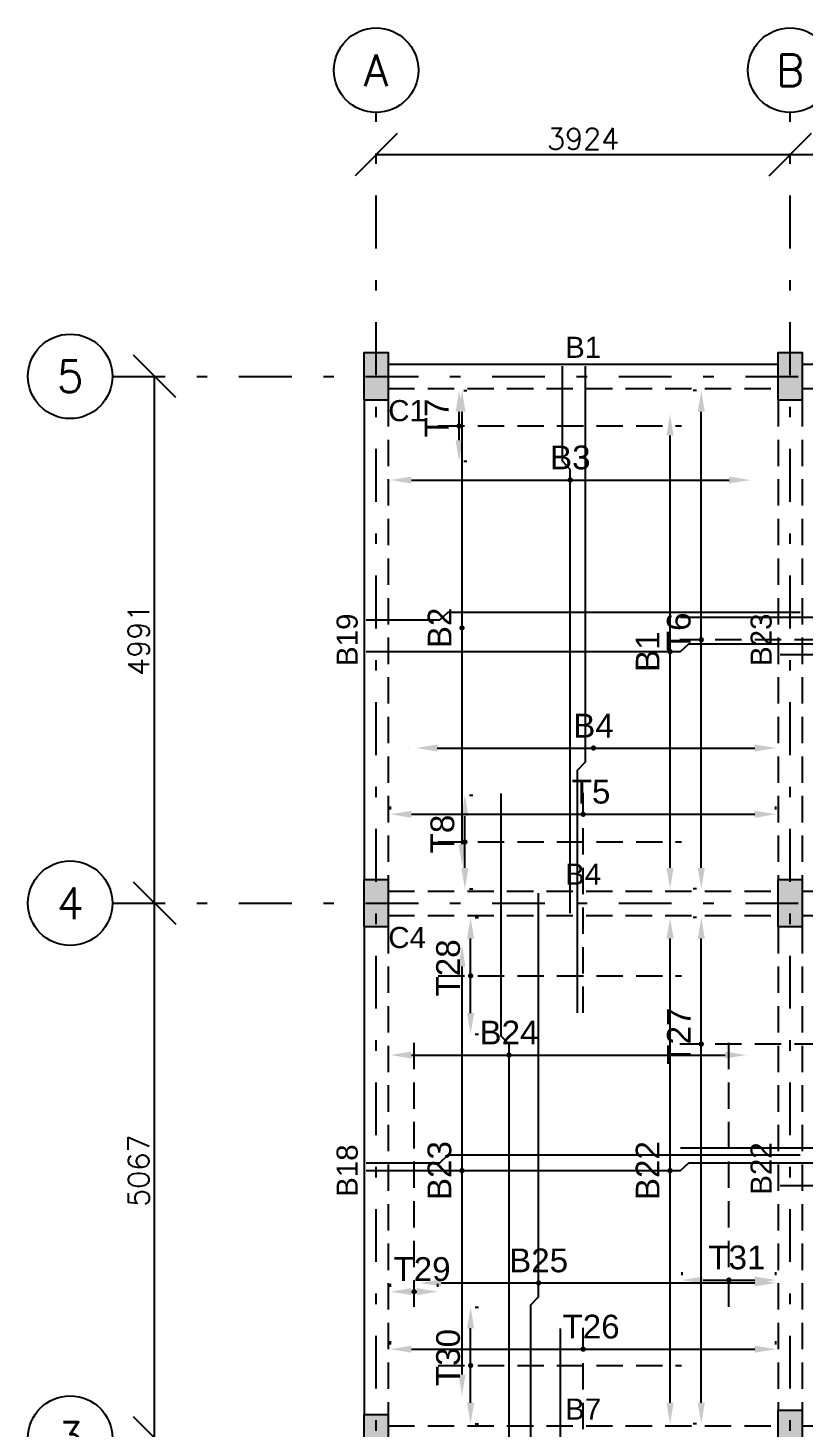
# Model space of a CAD drawing. Header units: inches. Extents: x -3300 to 111336, y -25085 to 3300.
# Drawn here: x -3300 to 4046, y -9953 to 3300 of the extents above; entities that cross this region are included whole.
import ezdxf
from ezdxf.enums import TextEntityAlignment as Align

# ---------------------------------------------------------------- set-up
doc = ezdxf.new("R2010")
doc.units = ezdxf.units.IN
doc.header["$LTSCALE"] = 1000
doc.header["$MEASUREMENT"] = 0
doc.linetypes.add('SCCenter', pattern=[1.2, 0.5, -0.3, 0.1, -0.3])
doc.linetypes.add('SCHidden', pattern=[0.375, 0.25, -0.125])
for name, color, linetype in [('Beam', 3, 'Continuous'), ('Beam Nos', 7, 'Continuous'), ('Column', 2, 'Continuous'), ('Column Nos', 7, 'Continuous'), ('Dimension', 31, 'Continuous'), ('Grid Line', 8, 'Continuous'), ('Reinforcement', 4, 'Continuous')]:
    doc.layers.add(name, color=color, linetype=linetype)
doc.styles.add('SC-BBS1', font='SansSerif')
doc.styles.add('SC-BBS2', font='SansSerif')
doc.styles.get("Standard").update_dxf_attribs({"font": 'txt.shx'})
doc.dimstyles.new('SCBBSDimStyl', dxfattribs={"dimtxt": 225, "dimasz": 200, "dimexe": 75, "dimexo": 75, "dimgap": 100, "dimtad": 1, "dimjust": 3, "dimtoh": 1, "dimdec": 0, "dimzin": 0, "dimdsep": 46, "dimtxsty": 'SC-BBS1', "dimcen": 0.09, "dimclrd": 8, "dimclre": 8, "dimclrt": 31, "dimadec": 0, "dimazin": 0, "dimtfac": 1, "dimtdec": 0, "dimtix": 1, "dimtofl": 0, "dimtmove": 0, "dimatfit": 3, "dimfxl": 1, "dimtolj": 1, "dimtzin": 0, "dimarcsym": 0})
doc.dimstyles.new('SCGridlineDim', dxfattribs={"dimtxt": 200, "dimasz": 0.18, "dimexe": 75, "dimexo": 75, "dimgap": 50, "dimtad": 1, "dimtoh": 1, "dimdec": 0, "dimzin": 0, "dimdsep": 46, "dimtxsty": 'Standard', "dimtsz": 200, "dimcen": 0.09, "dimclrd": 8, "dimclre": 8, "dimclrt": 31, "dimadec": 0, "dimazin": 0, "dimtfac": 1, "dimtdec": 0, "dimtix": 1, "dimtofl": 0, "dimtmove": 0, "dimatfit": 3, "dimfxl": 1, "dimtolj": 1, "dimtzin": 0, "dimarcsym": 0})

# ---------------------------------------------------------------- blocks, each defined once
blk = doc.blocks.new('*D1')
at = {"color": 8, "linetype": 'ByBlock', "lineweight": -2}
for p, q in [((-1900, -10258), (-2300, -9858)), ((-2100, -10058), (-2100, -10058)), ((-2100, -14554), (-2100, -10058)), ((-2300, -14354), (-1900, -14754)), ((-2100, -14554), (-2100, -14554))]:
    blk.add_line(p, q, dxfattribs=at)
at = {"layer": 'Defpoints', "color": 8}
for p in [(-2100, -10058), (-2100, -14554), (-2100, -14554)]:
    blk.add_point(p, dxfattribs=at)
at = {"color": 31, "insert": (-2250, -12306), "char_height": 200, "attachment_point": 5, "rotation": 90}
blk.add_mtext('\\A1;4496', dxfattribs=at)
blk = doc.blocks.new('*D2')
at = {"color": 8, "linetype": 'ByBlock', "lineweight": -2}
for p, q in [((-1900, -5191), (-2300, -4791)), ((-2100, -4991), (-2100, -4991)), ((-2100, -10058), (-2100, -4991)), ((-2300, -9858), (-1900, -10258)), ((-2100, -10058), (-2100, -10058))]:
    blk.add_line(p, q, dxfattribs=at)
at = {"layer": 'Defpoints', "color": 8}
for p in [(-2100, -4991), (-2100, -10058), (-2100, -10058)]:
    blk.add_point(p, dxfattribs=at)
at = {"color": 31, "insert": (-2250, -7524.5), "char_height": 200, "attachment_point": 5, "rotation": 90}
blk.add_mtext('\\A1;5067', dxfattribs=at)
blk = doc.blocks.new('*D3')
at = {"color": 8, "linetype": 'ByBlock', "lineweight": -2}
for p, q in [((-1900, -200), (-2300, 200)), ((-2100, 0), (-2100, 0)), ((-2100, -4991), (-2100, 0)), ((-2300, -4791), (-1900, -5191)), ((-2100, -4991), (-2100, -4991))]:
    blk.add_line(p, q, dxfattribs=at)
at = {"layer": 'Defpoints', "color": 8}
for p in [(-2100, 0), (-2100, -4991), (-2100, -4991)]:
    blk.add_point(p, dxfattribs=at)
at = {"color": 31, "insert": (-2250, -2495.5), "char_height": 200, "attachment_point": 5, "rotation": 90}
blk.add_mtext('\\A1;4991', dxfattribs=at)
blk = doc.blocks.new('*D4')
at = {"color": 8, "linetype": 'ByBlock', "lineweight": -2}
for p, q in [((200, 2300), (-200, 1900)), ((3724, 1900), (4124, 2300)), ((0, 2100), (0, 2100)), ((0, 2100), (3924, 2100)), ((3924, 2100), (3924, 2100))]:
    blk.add_line(p, q, dxfattribs=at)
at = {"layer": 'Defpoints', "color": 8}
for p in [(0, 2100), (0, 2100), (3924, 2100)]:
    blk.add_point(p, dxfattribs=at)
at = {"color": 31, "insert": (1962, 2250), "char_height": 200, "attachment_point": 5}
blk.add_mtext('\\A1;3924', dxfattribs=at)
blk = doc.blocks.new('*D5')
at = {"color": 8, "linetype": 'ByBlock', "lineweight": -2}
for p, q in [((4124, 2300), (3724, 1900)), ((7649, 1900), (8049, 2300)), ((3924, 2100), (7849, 2100)), ((3999, 2100), (3999, 2100)), ((7849, 2100), (7849, 2100))]:
    blk.add_line(p, q, dxfattribs=at)
at = {"layer": 'Defpoints', "color": 8}
for p in [(3924, 2100), (3924, 2100), (7849, 2100)]:
    blk.add_point(p, dxfattribs=at)
at = {"color": 31, "insert": (5886.5, 2250), "char_height": 200, "attachment_point": 5}
blk.add_mtext('\\A1;3925', dxfattribs=at)
blk = doc.blocks.new('*D7')
at = {"color": 8, "linetype": 'ByBlock', "lineweight": -2}
for p, q in [((2786, -360), (2786, -360)), ((2786, -4656), (2786, -560)), ((2786, -4856), (2786, -4856))]:
    blk.add_line(p, q, dxfattribs=at)
at = {"color": 8}
for points in [[(2786, -360), (2819, -560), (2752, -560)], [(2786, -4856), (2752, -4656), (2819, -4656)]]:
    blk.add_solid(points, dxfattribs=at)
at = {"layer": 'Defpoints', "color": 31}
for p in [(2786, -360), (2786, -4856), (2786, -4856)]:
    blk.add_point(p, dxfattribs=at)
at = {"color": 31, "insert": (2573, -2608), "char_height": 225, "attachment_point": 5, "rotation": 90, "style": 'SC-BBS1'}
blk.add_mtext('\\A1;B1', dxfattribs=at)
blk = doc.blocks.new('*D8')
at = {"color": 8, "linetype": 'ByBlock', "lineweight": -2}
for p, q in [((814, -135), (814, -135)), ((814, -4431), (814, -335)), ((814, -4631), (814, -4631))]:
    blk.add_line(p, q, dxfattribs=at)
at = {"color": 8}
for points in [[(814, -135), (847, -335), (781, -335)], [(814, -4631), (781, -4431), (847, -4431)]]:
    blk.add_solid(points, dxfattribs=at)
at = {"layer": 'Defpoints', "color": 31}
for p in [(814, -135), (814, -4631), (814, -4631)]:
    blk.add_point(p, dxfattribs=at)
at = {"color": 31, "insert": (601, -2383), "char_height": 225, "attachment_point": 5, "rotation": 90, "style": 'SC-BBS1'}
blk.add_mtext('\\A1;B2', dxfattribs=at)
blk = doc.blocks.new('*D9')
at = {"color": 8, "linetype": 'ByBlock', "lineweight": -2}
for p, q in [((135, -982), (135, -982)), ((335, -982), (3345, -982)), ((3545, -982), (3545, -982))]:
    blk.add_line(p, q, dxfattribs=at)
at = {"color": 8}
for points in [[(135, -982), (335, -949), (335, -1015)], [(3545, -982), (3345, -1015), (3345, -949)]]:
    blk.add_solid(points, dxfattribs=at)
at = {"layer": 'Defpoints', "color": 31}
for p in [(135, -982), (135, -982), (3545, -982)]:
    blk.add_point(p, dxfattribs=at)
at = {"color": 31, "insert": (1840, -770), "char_height": 225, "attachment_point": 5, "style": 'SC-BBS1'}
blk.add_mtext('\\A1;B3', dxfattribs=at)
blk = doc.blocks.new('*D10')
at = {"color": 8, "linetype": 'ByBlock', "lineweight": -2}
for p, q in [((304, -3521), (304, -3521)), ((579, -3521), (3589, -3521)), ((3789, -3521), (3789, -3521))]:
    blk.add_line(p, q, dxfattribs=at)
at = {"color": 8}
for points in [[(379, -3521), (579, -3488), (579, -3554)], [(3789, -3521), (3589, -3554), (3589, -3488)]]:
    blk.add_solid(points, dxfattribs=at)
at = {"layer": 'Defpoints', "color": 31}
for p in [(379, -3521), (379, -3521), (3789, -3521)]:
    blk.add_point(p, dxfattribs=at)
at = {"color": 31, "insert": (2060, -3309), "char_height": 225, "attachment_point": 5, "style": 'SC-BBS1'}
blk.add_mtext('\\A1;B4', dxfattribs=at)
blk = doc.blocks.new('*D19')
at = {"color": 8, "linetype": 'ByBlock', "lineweight": -2}
for p, q in [((2786, -5126), (2786, -5126)), ((2786, -9723), (2786, -5326)), ((2786, -9923), (2786, -9923))]:
    blk.add_line(p, q, dxfattribs=at)
at = {"color": 8}
for points in [[(2786, -5126), (2819, -5326), (2752, -5326)], [(2786, -9923), (2752, -9723), (2819, -9723)]]:
    blk.add_solid(points, dxfattribs=at)
at = {"layer": 'Defpoints', "color": 31}
for p in [(2786, -5126), (2786, -9923), (2786, -9923)]:
    blk.add_point(p, dxfattribs=at)
at = {"color": 31, "insert": (2573, -7524), "char_height": 225, "attachment_point": 5, "rotation": 90, "style": 'SC-BBS1'}
blk.add_mtext('\\A1;B22', dxfattribs=at)
blk = doc.blocks.new('*D20')
at = {"color": 8, "linetype": 'ByBlock', "lineweight": -2}
for p, q in [((814, -5392), (814, -5392)), ((814, -9456), (814, -5592)), ((814, -9656), (814, -9656))]:
    blk.add_line(p, q, dxfattribs=at)
at = {"color": 8}
for points in [[(814, -5392), (847, -5592), (781, -5592)], [(814, -9656), (781, -9456), (847, -9456)]]:
    blk.add_solid(points, dxfattribs=at)
at = {"layer": 'Defpoints', "color": 31}
for p in [(814, -5392), (814, -9656), (814, -9656)]:
    blk.add_point(p, dxfattribs=at)
at = {"color": 31, "insert": (601, -7524), "char_height": 225, "attachment_point": 5, "rotation": 90, "style": 'SC-BBS1'}
blk.add_mtext('\\A1;B23', dxfattribs=at)
blk = doc.blocks.new('*D21')
at = {"color": 8, "linetype": 'ByBlock', "lineweight": -2}
for p, q in [((210, -6429), (210, -6429)), ((335, -6429), (3308, -6429)), ((3508, -6429), (3508, -6429))]:
    blk.add_line(p, q, dxfattribs=at)
at = {"color": 8}
for points in [[(135, -6429), (335, -6396), (335, -6462)], [(3508, -6429), (3308, -6462), (3308, -6396)]]:
    blk.add_solid(points, dxfattribs=at)
at = {"layer": 'Defpoints', "color": 31}
for p in [(135, -6429), (135, -6429), (3508, -6429)]:
    blk.add_point(p, dxfattribs=at)
at = {"color": 31, "insert": (1259, -6216), "char_height": 225, "attachment_point": 5, "style": 'SC-BBS1'}
blk.add_mtext('\\A1;B24', dxfattribs=at)
blk = doc.blocks.new('*D22')
at = {"color": 8, "linetype": 'ByBlock', "lineweight": -2}
for p, q in [((491, -8588), (491, -8588)), ((616, -8588), (3589, -8588)), ((3789, -8588), (3789, -8588))]:
    blk.add_line(p, q, dxfattribs=at)
at = {"color": 8}
for points in [[(416, -8588), (616, -8555), (616, -8621)], [(3789, -8588), (3589, -8621), (3589, -8555)]]:
    blk.add_solid(points, dxfattribs=at)
at = {"layer": 'Defpoints', "color": 31}
for p in [(416, -8588), (416, -8588), (3789, -8588)]:
    blk.add_point(p, dxfattribs=at)
at = {"color": 31, "insert": (1540, -8376), "char_height": 225, "attachment_point": 5, "style": 'SC-BBS1'}
blk.add_mtext('\\A1;B25', dxfattribs=at)
blk = doc.blocks.new('*D55')
at = {"color": 8, "linetype": 'ByBlock', "lineweight": -2}
for p, q in [((135, -4104), (135, -4074)), ((3789, -4104), (3789, -4074)), ((335, -4148), (3589, -4148))]:
    blk.add_line(p, q, dxfattribs=at)
at = {"color": 8}
for points in [[(135, -4148), (335, -4115), (335, -4182)], [(3789, -4148), (3589, -4182), (3589, -4115)]]:
    blk.add_solid(points, dxfattribs=at)
at = {"layer": 'Defpoints', "color": 31}
for p in [(135, -4148), (135, -4178), (3789, -4178)]:
    blk.add_point(p, dxfattribs=at)
at = {"color": 31, "insert": (2037, -3936), "char_height": 225, "attachment_point": 5, "style": 'SC-BBS1'}
blk.add_mtext('\\A1;T5', dxfattribs=at)
blk = doc.blocks.new('*D56')
at = {"color": 8, "linetype": 'ByBlock', "lineweight": -2}
for p, q in [((3036, -135), (3006, -135)), ((3082, -4656), (3082, -335)), ((3036, -4856), (3006, -4856))]:
    blk.add_line(p, q, dxfattribs=at)
at = {"color": 8}
for points in [[(3082, -135), (3115, -335), (3048, -335)], [(3082, -4856), (3048, -4656), (3115, -4656)]]:
    blk.add_solid(points, dxfattribs=at)
at = {"layer": 'Defpoints', "color": 31}
for p in [(3112, -135), (3082, -4856), (3112, -4856)]:
    blk.add_point(p, dxfattribs=at)
at = {"color": 31, "insert": (2869, -2420), "char_height": 225, "attachment_point": 5, "rotation": 90, "style": 'SC-BBS1'}
blk.add_mtext('\\A1;T6', dxfattribs=at)
blk = doc.blocks.new('*D59')
at = {"color": 8, "linetype": 'ByBlock', "lineweight": -2}
for p, q in [((135, -9170), (135, -9140)), ((3789, -9170), (3789, -9140)), ((335, -9216), (3589, -9216))]:
    blk.add_line(p, q, dxfattribs=at)
at = {"color": 8}
for points in [[(135, -9216), (335, -9182), (335, -9249)], [(3789, -9216), (3589, -9249), (3589, -9182)]]:
    blk.add_solid(points, dxfattribs=at)
at = {"layer": 'Defpoints', "color": 31}
for p in [(135, -9216), (135, -9246), (3789, -9246)]:
    blk.add_point(p, dxfattribs=at)
at = {"color": 31, "insert": (2037, -9003), "char_height": 225, "attachment_point": 5, "style": 'SC-BBS1'}
blk.add_mtext('\\A1;T26', dxfattribs=at)
blk = doc.blocks.new('*D60')
at = {"color": 8, "linetype": 'ByBlock', "lineweight": -2}
for p, q in [((3036, -5126), (3006, -5126)), ((3082, -9723), (3082, -5326)), ((3036, -9923), (3006, -9923))]:
    blk.add_line(p, q, dxfattribs=at)
at = {"color": 8}
for points in [[(3082, -5126), (3115, -5326), (3048, -5326)], [(3082, -9923), (3048, -9723), (3115, -9723)]]:
    blk.add_solid(points, dxfattribs=at)
at = {"layer": 'Defpoints', "color": 31}
for p in [(3112, -5126), (3082, -9923), (3112, -9923)]:
    blk.add_point(p, dxfattribs=at)
at = {"color": 31, "insert": (2869, -6250), "char_height": 225, "attachment_point": 5, "rotation": 90, "style": 'SC-BBS1'}
blk.add_mtext('\\A1;T27', dxfattribs=at)
blk = doc.blocks.new('*D70')
at = {"color": 8, "linetype": 'ByBlock', "lineweight": -2}
for p, q in [((831, -135), (861, -135)), ((786, -605), (786, -335)), ((831, -805), (861, -805))]:
    blk.add_line(p, q, dxfattribs=at)
at = {"color": 8}
for points in [[(786, -135), (820, -335), (753, -335)], [(786, -805), (753, -605), (820, -605)]]:
    blk.add_solid(points, dxfattribs=at)
at = {"layer": 'Defpoints', "color": 31}
for p in [(756, -135), (756, -805), (786, -805)]:
    blk.add_point(p, dxfattribs=at)
at = {"color": 31, "insert": (574, -395), "char_height": 225, "attachment_point": 5, "rotation": 90, "style": 'SC-BBS1'}
blk.add_mtext('\\A1;T7', dxfattribs=at)
blk = doc.blocks.new('*D71')
at = {"color": 8, "linetype": 'ByBlock', "lineweight": -2}
for p, q in [((886, -3966), (916, -3966)), ((841, -4656), (841, -4166)), ((886, -4856), (916, -4856))]:
    blk.add_line(p, q, dxfattribs=at)
at = {"color": 8}
for points in [[(841, -3966), (875, -4166), (808, -4166)], [(841, -4856), (808, -4656), (875, -4656)]]:
    blk.add_solid(points, dxfattribs=at)
at = {"layer": 'Defpoints', "color": 31}
for p in [(811, -3966), (811, -4856), (841, -4856)]:
    blk.add_point(p, dxfattribs=at)
at = {"color": 31, "insert": (629, -4336), "char_height": 225, "attachment_point": 5, "rotation": 90, "style": 'SC-BBS1'}
blk.add_mtext('\\A1;T8', dxfattribs=at)
blk = doc.blocks.new('*D75')
at = {"color": 8, "linetype": 'ByBlock', "lineweight": -2}
for p, q in [((940, -5126), (970, -5126)), ((895, -6032), (895, -5326)), ((940, -6232), (970, -6232))]:
    blk.add_line(p, q, dxfattribs=at)
at = {"color": 8}
for points in [[(895, -5126), (929, -5326), (862, -5326)], [(895, -6232), (862, -6032), (929, -6032)]]:
    blk.add_solid(points, dxfattribs=at)
at = {"layer": 'Defpoints', "color": 31}
for p in [(865, -5126), (865, -6232), (895, -6232)]:
    blk.add_point(p, dxfattribs=at)
at = {"color": 31, "insert": (683, -5604), "char_height": 225, "attachment_point": 5, "rotation": 90, "style": 'SC-BBS1'}
blk.add_mtext('\\A1;T28', dxfattribs=at)
blk = doc.blocks.new('*D76')
at = {"color": 8, "linetype": 'ByBlock', "lineweight": -2}
for p, q in [((135, -8626), (135, -8596)), ((585, -8626), (585, -8596)), ((335, -8671), (385, -8671))]:
    blk.add_line(p, q, dxfattribs=at)
at = {"color": 8}
for points in [[(135, -8671), (335, -8637), (335, -8704)], [(585, -8671), (385, -8704), (385, -8637)]]:
    blk.add_solid(points, dxfattribs=at)
at = {"layer": 'Defpoints', "color": 31}
for p in [(135, -8671), (135, -8701), (585, -8701)]:
    blk.add_point(p, dxfattribs=at)
at = {"color": 31, "insert": (435, -8458), "char_height": 225, "attachment_point": 5, "style": 'SC-BBS1'}
blk.add_mtext('\\A1;T29', dxfattribs=at)
blk = doc.blocks.new('*D77')
at = {"color": 8, "linetype": 'ByBlock', "lineweight": -2}
for p, q in [((940, -8817), (970, -8817)), ((895, -9723), (895, -9017)), ((940, -9923), (970, -9923))]:
    blk.add_line(p, q, dxfattribs=at)
at = {"color": 8}
for points in [[(895, -8817), (929, -9017), (862, -9017)], [(895, -9923), (862, -9723), (929, -9723)]]:
    blk.add_solid(points, dxfattribs=at)
at = {"layer": 'Defpoints', "color": 31}
for p in [(865, -8817), (865, -9923), (895, -9923)]:
    blk.add_point(p, dxfattribs=at)
at = {"color": 31, "insert": (683, -9295), "char_height": 225, "attachment_point": 5, "rotation": 90, "style": 'SC-BBS1'}
blk.add_mtext('\\A1;T30', dxfattribs=at)
blk = doc.blocks.new('*D78')
at = {"color": 8, "linetype": 'ByBlock', "lineweight": -2}
for p, q in [((2899, -8516), (2899, -8486)), ((3099, -8561), (3589, -8561)), ((3789, -8516), (3789, -8486))]:
    blk.add_line(p, q, dxfattribs=at)
at = {"color": 8}
for points in [[(2899, -8561), (3099, -8527), (3099, -8594)], [(3789, -8561), (3589, -8594), (3589, -8527)]]:
    blk.add_solid(points, dxfattribs=at)
at = {"layer": 'Defpoints', "color": 31}
for p in [(2899, -8561), (2899, -8591), (3789, -8591)]:
    blk.add_point(p, dxfattribs=at)
at = {"color": 31, "insert": (3419, -8348), "char_height": 225, "attachment_point": 5, "style": 'SC-BBS1'}
blk.add_mtext('\\A1;T31', dxfattribs=at)

msp = doc.modelspace()

# ---------------------------------------------------------------- hatches: boundary and pattern name
at = {"layer": 'Column'}
for points in [[(115, -225), (-115, -225), (-115, 225), (115, 225)], [(4039, -225), (3809, -225), (3809, 225), (4039, 225)], [(115, -5216), (-115, -5216), (-115, -4766), (115, -4766)], [(4039, -5216), (3809, -5216), (3809, -4766), (4039, -4766)], [(4039, -10323), (3809, -10323), (3809, -9793), (4039, -9793)], [(115, -10283), (-115, -10283), (-115, -9833), (115, -9833)]]:
    msp.add_hatch(color=256, dxfattribs=at).paths.add_polyline_path(points, flags=0)

# ---------------------------------------------------------------- linework, layer by layer
at = {"layer": 'Beam'}
for p, q in [((115, 115), (3809, 115)), ((4039, 115), (7734, 115)), ((-115, -225), (-115, -4766)), ((-115, -5216), (-115, -9833))]:
    msp.add_line(p, q, dxfattribs=at)
at = {"layer": 'Beam', "linetype": 'SCHidden'}
for p, q in [((115, -115), (3809, -115)), ((4039, -115), (7734, -115)), ((115, -225), (115, -4766)), ((3809, -225), (3809, -4766)), ((4039, -225), (4039, -4766)), ((115, -4876), (3809, -4876)), ((4039, -4876), (7734, -4876)), ((115, -5106), (3809, -5106)), ((4039, -5106), (7734, -5106)), ((115, -5216), (115, -9833)), ((3809, -5216), (3809, -9793)), ((4039, -5216), (4039, -9793)), ((115, -9943), (3809, -9943)), ((4039, -9943), (7734, -9943))]:
    msp.add_line(p, q, dxfattribs=at)
at = {"layer": 'Column'}
for points in [[(115, -225), (-115, -225), (-115, 225), (115, 225)], [(4039, -225), (3809, -225), (3809, 225), (4039, 225)], [(115, -5216), (-115, -5216), (-115, -4766), (115, -4766)], [(4039, -5216), (3809, -5216), (3809, -4766), (4039, -4766)], [(4039, -10323), (3809, -10323), (3809, -9793), (4039, -9793)], [(115, -10283), (-115, -10283), (-115, -9833), (115, -9833)]]:
    msp.add_lwpolyline(points, close=True, dxfattribs=at)
at = {"layer": 'Grid Line', "linetype": 'SCCenter'}
for p, q in [((0, -19188), (0, 2500)), ((3924, -19188), (3924, 2500)), ((-2500, 0), (11721, 0)), ((-2500, -4991), (11721, -4991))]:
    msp.add_line(p, q, dxfattribs=at)
at = {"layer": 'Grid Line'}
for centre in [(0, 2900), (3924, 2900), (-2900, 0), (-2900, -4991), (-2900, -10058)]:
    msp.add_circle(centre, 400, dxfattribs=at)
at = {"layer": 'Reinforcement', "linetype": 'SCHidden'}
for p, q in [((588.9, -469.9), (2895, -469.9)), ((4964, -2495.5), (2879, -2495.5)), ((1962, -6031), (1962, -3946)), ((588.9, -4411), (2895, -4411)), ((588.9, -5678.9), (2895, -5678.9)), ((359.9, -8813.1), (359.9, -6235.9)), ((4964, -6325.2), (2879, -6325.2)), ((3344, -8813.1), (3344, -6235.9)), ((1962, -11098), (1962, -9013)), ((588.9, -9370.1), (2895, -9370.1))]:
    msp.add_line(p, q, dxfattribs=at)
at = {"layer": 'Reinforcement'}
for points in [[(1840.2, -5086), (1840.2, -882), (1765.2, -804.9), (1765.2, 95.1)], [(1909.8, -6030.1), (1909.8, -3730.1), (1984.8, -3653), (1984.8, 95)], [(-95.1, -2308.1), (604.9, -2308.1), (682, -2233.1), (4019, -2233.1)], [(2884.9, -2281.6), (4884.9, -2281.6), (4962, -2356.6), (7944, -2356.6)], [(-95, -2607.9), (2885.5, -2607.9), (2962.6, -2532.9), (4963.1, -2532.9)], [(3829, -2634.4), (6873, -2634.4), (6950.1, -2559.4), (8250.1, -2559.4)], [(1259.3, -10153), (1259.3, -6329), (1184.3, -6251.9), (1184.3, -3951.9)], [(1465.4, -11097.1), (1465.4, -8797.1), (1540.4, -8720), (1540.4, -4896)], [(-95.1, -7449.5), (604.9, -7449.5), (682, -7374.5), (4019, -7374.5)], [(2884.9, -7308.4), (4884.9, -7308.4), (4962, -7383.4), (7944, -7383.4)], [(-95, -7524.5), (2885.5, -7524.5), (2962.6, -7449.5), (4963.1, -7449.5)], [(3829, -7665.6), (6873, -7665.6), (6950.1, -7590.6), (8250.1, -7590.6)], [(1821.5, -14649), (1821.5, -11296), (1746.5, -11218.9), (1746.5, -9018.9)]]:
    msp.add_lwpolyline(points, dxfattribs=at)
at = {"layer": 'Reinforcement', "color": 8, "const_width": 25}
for points in [[(773.8, -469.9, 1), (798.8, -469.9, 1)], [(1827.7, -982, 1), (1852.7, -982, 1)], [(801.4, -2383.1, 1), (826.4, -2383.1, 1)], [(3069, -2495.5, 1), (3094, -2495.5, 1)], [(2773, -2607.9, 1), (2798, -2607.9, 1)], [(2047.3, -3521.1, 1), (2072.3, -3521.1, 1)], [(1949.5, -4148.5, 1), (1974.5, -4148.5, 1)], [(828.9, -4411, 1), (853.9, -4411, 1)], [(882.8, -5678.9, 1), (907.8, -5678.9, 1)], [(3069, -6325.2, 1), (3094, -6325.2, 1)], [(1246.8, -6429, 1), (1271.8, -6429, 1)], [(801.4, -7524.5, 1), (826.4, -7524.5, 1)], [(2773, -7524.5, 1), (2798, -7524.5, 1)], [(1527.9, -8588.1, 1), (1552.9, -8588.1, 1)], [(3331.5, -8560.6, 1), (3356.5, -8560.6, 1)], [(347.4, -8670.7, 1), (372.4, -8670.7, 1)], [(1949.5, -9215.5, 1), (1974.5, -9215.5, 1)], [(882.8, -9370.1, 1), (907.8, -9370.1, 1)]]:
    msp.add_lwpolyline(points, format="xyb", close=True, dxfattribs=at)

# ---------------------------------------------------------------- texts
at = {"layer": 'Beam Nos', "style": 'SC-BBS1'}
for s, p in [('B1', (1962, 115)), ('B4', (1962, -4876)), ('B7', (1962, -9943))]:
    msp.add_text(s, height=200, dxfattribs=at).set_placement(p, align=Align.BOTTOM_CENTER)
for s, p in [('B19', (-115, -2495.5)), ('B23', (3809, -2495.5)), ('B18', (-115, -7524.5)), ('B22', (3809, -7504.5))]:
    msp.add_text(s, height=200, rotation=90, dxfattribs=at).set_placement(p, align=Align.BOTTOM_CENTER)
at = {"layer": 'Column Nos', "style": 'SC-BBS2'}
for s, p in [('C1', (115, -225)), ('C4', (115, -5216))]:
    msp.add_text(s, height=200, dxfattribs=at).set_placement(p, align=Align.TOP_LEFT)
at = {"layer": 'Grid Line'}
for s, p in [('A', (0, 2900)), ('B', (3924, 2900)), ('5', (-2900, 0)), ('4', (-2900, -4991)), ('3', (-2900, -10058))]:
    msp.add_text(s, height=300, dxfattribs=at).set_placement(p, align=Align.MIDDLE)

# ---------------------------------------------------------------- dimensions: what is measured, and where the dimension line sits
at = {"layer": 'Dimension'}
for base, p1, p2, angle, text, picture, middle in [((786.3, -135), (756.3, -804.9), (756.3, -135), 90, 'T7', '*D70', (786.3, -394.9)), ((813.9, -135), (813.9, -4631.2), (813.9, -135), 90, 'B2', '*D8', (813.9, -2383.1)), ((3081.5, -135), (3111.5, -4856), (3111.5, -135), 90, 'T6', '*D56', (3081.5, -2420.5)), ((2785.5, -359.8), (2785.5, -4856), (2785.5, -359.8), 90, 'B1', '*D7', (2785.5, -2607.9)), ((3545.4, -982), (135, -982), (3545.4, -982), 0, 'B3', '*D9', (1840.2, -982)), ((3789, -3521.1), (378.6, -3521.1), (3789, -3521.1), 0, 'B4', '*D10', (2059.8, -3521.1)), ((3789, -4148.5), (135, -4178.5), (3789, -4178.5), 0, 'T5', '*D55', (2037, -4148.5)), ((841.4, -3966), (811.4, -4856), (811.4, -3966), 90, 'T8', '*D71', (841.4, -4336)), ((895.3, -5126), (865.3, -6231.9), (865.3, -5126), 90, 'T28', '*D75', (895.3, -5603.9)), ((2785.5, -5126), (2785.5, -9923), (2785.5, -5126), 90, 'B22', '*D19', (2785.5, -7524.5)), ((3081.5, -5126), (3111.5, -9923), (3111.5, -5126), 90, 'T27', '*D60', (3081.5, -6250.2)), ((813.9, -5392.5), (813.9, -9656.5), (813.9, -5392.5), 90, 'B23', '*D20', (813.9, -7524.5)), ((3507.9, -6429), (135, -6429), (3507.9, -6429), 0, 'B24', '*D21', (1259.3, -6429)), ((3789, -8560.6), (2899, -8590.6), (3789, -8590.6), 0, 'T31', '*D78', (3419, -8560.6)), ((584.9, -8670.7), (135, -8700.7), (584.9, -8700.7), 0, 'T29', '*D76', (434.9, -8670.7)), ((3789, -8588.1), (416.1, -8588.1), (3789, -8588.1), 0, 'B25', '*D22', (1540.4, -8588.1)), ((3789, -9215.5), (135, -9245.5), (3789, -9245.5), 0, 'T26', '*D59', (2037, -9215.5)), ((895.3, -8817.1), (865.3, -9923), (865.3, -8817.1), 90, 'T30', '*D77', (895.3, -9295.1))]:
    dim = msp.add_linear_dim(base=base, p1=p1, p2=p2, angle=angle, text=text, dimstyle='SCBBSDimStyl', override={"dimjust": 0}, dxfattribs=at)
    dim.commit()
    dim.dimension.update_dxf_attribs({"geometry": picture, "text_midpoint": middle, "dimtype": 129})
at = {"layer": 'Grid Line'}
for p1, p2, text, picture, middle in [((0, 2100), (3924, 2100), '3924', '*D4', (1962, 2100)), ((3924, 2100), (7849, 2100), '3925', '*D5', (5886.5, 2100)), ((-2100, -4991), (-2100, 0), '4991', '*D3', (-2100, -2495.5)), ((-2100, -10058), (-2100, -4991), '5067', '*D2', (-2100, -7524.5)), ((-2100, -14554), (-2100, -10058), '4496', '*D1', (-2100, -12306))]:
    dim = msp.add_aligned_dim(p1=p1, p2=p2, distance=0, text=text, dimstyle='SCGridlineDim', dxfattribs=at)
    dim.commit()
    dim.dimension.update_dxf_attribs({"geometry": picture, "text_midpoint": middle})

doc.saveas('drawing.dxf')
